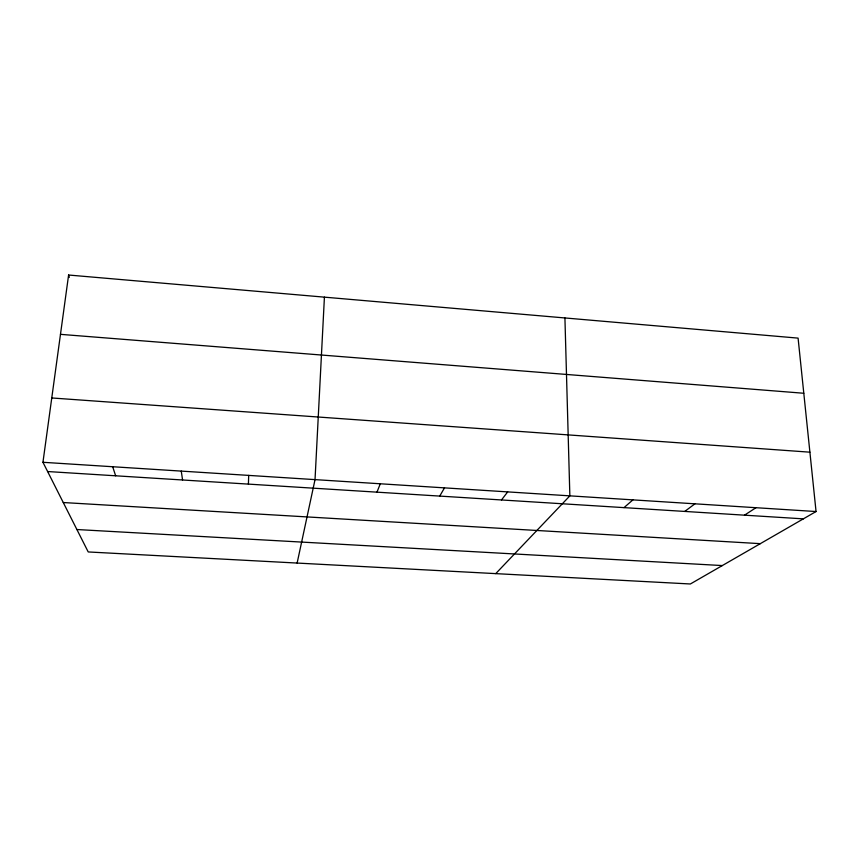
<?xml version="1.0" encoding="UTF-8"?>
<svg xmlns="http://www.w3.org/2000/svg" width="859" height="859" viewBox="0 0 859 859"><rect width="100%" height="100%" fill="white"/><g stroke="black" fill="none" stroke-linecap="round" stroke-linejoin="round"><path stroke-width="1.29" d="M248.412 484.111L248.691 475.403M324.423 297.15L315.028 479.623L297.128 563.064M42.95 462.292L68.602 275.02L798.086 338.124L816.05 511.534L690.368 583.98L88.219 551.95L42.95 462.292L816.05 511.534M376.961 492.164L380.29 483.778M439.722 496.094L444.5 487.869M501.495 499.959L507.68 491.896M495.74 573.629L569.861 495.858L564.921 317.948M624.01 507.626L632.9 499.874M684.73 511.438L694.931 503.825M744.495 515.175L755.974 507.712M76.902 529.531L722.322 565.566M63.276 502.536L760.322 543.661M47.621 471.537L803.348 518.857M51.765 397.964L809.897 452.178M60.474 334.344L803.799 393.261M112.679 466.738L115.643 475.8M68.602 275.02L69.3 277.382M181.26 471.108L182.57 479.988"/></g></svg>
